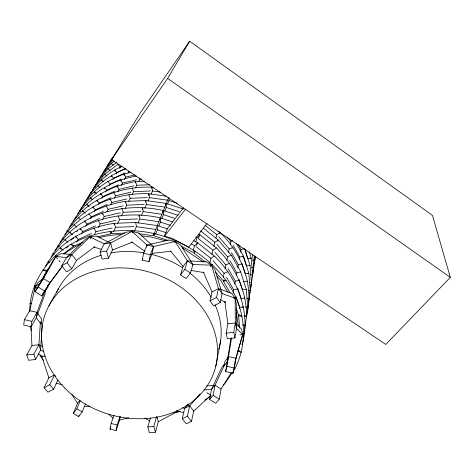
<?xml version="1.0" encoding="UTF-8"?>
<svg xmlns="http://www.w3.org/2000/svg" width="474" height="474" viewBox="0 0 474 474"><rect width="100%" height="100%" fill="white"/><g stroke="black" fill="none" stroke-linecap="round" stroke-linejoin="round"><path stroke-width="0.71" d="M29.767 311.525C29.412 283.594 47.364 258.194 70.822 244.252C96.121 230.251 126.208 227.479 154.222 233.569C189.031 242.101 220.878 264.889 236.182 297.826C245.929 320.418 246.207 346.855 234.837 368.92L233.581 370.751M114.175 224.717L114.204 223.325L135.712 222.507L157.421 225.6L167.903 229.031M125.409 202.688L125.438 201.367L145.791 200.543L166.321 203.453L183.379 209.07M135.475 182.952L135.511 181.69L144.807 181.293M155.561 234.215L157.321 229.801L157.421 225.6L153.215 235.738L138.669 233.658M158.784 226.11L160.396 222.063L160.502 217.939C120.917 208.844 73.215 220.327 51.198 256.754M161.812 218.508L163.358 214.615L163.465 210.557C123.957 201.426 75.722 213.537 55.02 250.853M164.721 211.191L166.214 207.434L166.321 203.453L162.469 212.713L162.967 211.635M167.612 203.909L168.963 200.52L169.034 197.907M132.021 231.632L132.086 230.411L133.2 232.301M30.899 325.988L31.936 345.51L26.763 354.931L28.523 360.276L35.58 359.511L40.592 350.031L38.892 344.74L40.361 322.717M34.762 290.562L35.289 286.533L29.714 310.677L24.387 319.648L23.7 325.063L31.142 326.776L36.326 317.704L44.929 294.295L45.575 289.602M31.142 326.776L31.859 321.372L37.043 312.366L45.415 289.62M29.714 310.677L37.043 312.366L36.326 317.704L40.426 323.481M175.439 241.746L175.599 240.549L174.687 241.426M40.93 323.41L41.552 318.884L37.043 312.366M240.65 271.685L246.273 289.478L247.819 307.182L244.086 333.346L243.304 335.361M218.407 231.099L220.096 232.456C241.888 253.643 254.206 285.466 246.699 315.607L246.172 316.97M245.005 249.342L250.017 265.523L251.451 282.551L247.938 307.188L247.161 309.214M252.606 254.485L253.679 267.478L250.296 291.19L249.508 293.258M252.5 276.218L255.261 256.932M255.362 256.517L254.568 262.163L253.791 264.237M230.98 338.051L225.624 371.586L233.001 373.281L234.363 368.049L235.892 358.249L242.694 334.502L241.58 329.193L235.305 322.966L235.145 298.105L236.295 303.668L236.467 328.506L234.926 337.932L227.354 338.75L226.145 333.145L227.852 323.795L224.889 301.476M225.624 371.586L226.963 366.343L231.519 337.879M233.001 373.281L233.558 369.761M239.726 328.008L238.6 315.891L238.837 314.434M239.275 308.74L239.512 307.288L236.129 296.777M234.926 337.932L233.735 332.315L235.305 322.966L227.852 323.795M224.51 364.168L221.891 367.243L211.517 389.332L209.585 399.481L215.711 403.261L219.272 399.161L221.032 389L231.158 372.842M233.095 293.406L233.741 289.875L226.424 277.094M234.831 283.932L235.329 281.212L228.16 268.616M236.325 275.773L236.858 272.864L229.825 260.451M237.818 267.62L238.333 264.818L231.496 252.683M239.257 259.758L239.755 257.05L233.048 245.082M240.65 252.168L241.13 249.549L238.357 244.584M209.585 399.481L213.134 395.357L215.006 385.255L224.439 365.152M120.224 416.652L119.549 420.124L116.077 430.516L110.033 429.136L111.106 423.513L113.961 415.271M175.22 241.479L153.529 246.551L146.94 245.017L132.08 231.431L138.556 232.941L153.529 246.551L152.195 253.347L148.978 261.642L142.289 260.09L143.604 253.187L146.94 245.017L168.756 239.974L175.22 241.479L174.936 242.848M146.549 247.055L146.94 245.017M215.735 366.532L220.688 340.379M116.077 430.516L117.167 424.9L119.94 416.64M148.978 261.642L150.323 254.751L153.529 246.551M203.346 271.999L212.032 291.948L210 300.854L213.697 305.926L220.232 302.525L222.081 293.584L215.113 270.168L211.523 265.144L218.461 288.565L222.081 293.584L235.175 298.17L233.889 298.833M230.311 293.21L223.527 281.42L223.811 280.045M223.23 277.45L224.101 273.332L212.98 260.558M225.043 268.877L225.879 264.913L214.983 252.328M226.845 260.333L227.591 256.795L216.902 244.394M228.527 252.381L229.244 248.974L218.798 236.799M230.145 244.714L230.838 241.426L227.111 237.065M188.427 404.002L184.635 408.369L182.259 418.708L186.347 423.898L191.502 421.433L193.718 411.053L210.93 395.209M220.232 302.525L216.541 297.429L218.461 288.565L231.673 293.282L235.175 298.17M138.906 216.245L139.196 214.912L139.877 219.006L138.064 223.017M142.123 209.561L142.555 207.594L143.219 211.617L141.471 215.48M145.506 201.835L145.791 200.543L146.442 204.495L144.76 208.216M148.492 195.655L148.913 193.748L166.907 196.295M151.644 188.439L151.917 187.194L153.333 187.39M191.502 421.433L187.42 416.225L189.707 405.91L200.123 393.888M209.733 263.064L210.9 258.383L214.39 256.037C237.284 278.001 250.604 311.169 242.712 342.702L241.918 344.74M211.872 254.473L212.939 250.183L216.363 247.884C234.559 265.784 246.717 290.147 246.521 315.992L245.236 316.33M213.875 246.421L214.906 242.291L218.265 240.028L231.282 255.166L240.715 271.892L236.858 272.864M215.972 237.995L216.796 234.677L220.096 232.456L219.349 233.534M223.929 365.596L225.043 361.2L228.622 356.572L235.892 358.249L234.411 366.396M228.622 356.572L227.307 361.745L223.769 366.224M235.388 360.187L235.72 358.895M235.305 322.966L236.467 328.506L242.694 334.573L234.95 362.023M150.4 417.985L147.847 426.991L149.434 432.803L155.431 432.241L158.239 421.789L156.882 416.67M155.431 432.241L153.86 426.422L156.521 416.723M211.576 265.197L206.154 261.666L187.36 260.896L183.1 266.418L180.487 274.938L186.152 278.588L190.501 273.006L192.93 264.51L180.653 245.04L175.143 241.45L187.36 260.896L192.93 264.51L211.576 265.197L210.278 266.844M205.301 261.968L194.067 253.11L194.636 251.155M193.297 250.278L194.642 245.71L197.646 242.771L214.39 256.037M195.762 241.894L196.994 237.711L199.945 234.82L216.363 247.884M180.487 274.938L184.824 269.339L187.36 260.896M110.033 429.136L110.744 427.062M207.019 223.461L188.747 247.185L171.985 238.25L164.413 236.283L167.251 228.705L183.551 207.796M252.796 271.081L253.554 269.078M250.9 284.945L251.416 283.582M248.625 300.392L249.134 299.058M79.733 400.429L77.511 403.309L73.286 413.458L78.589 416.605L82.198 411.971L85.462 403.854M157.232 225.743L160.502 217.939L172.832 221.98M159.762 219.45L163.465 210.557L178.064 215.356M168.548 197.794L165.325 205.597L165.823 204.525M142.289 260.09L142.804 258.816M78.589 416.605L79.14 415.242M73.286 413.458L76.883 408.807L80.225 400.726M43.525 278.315L44.906 274.985A104.156 87.293 17.7 0 1 46.073 273.19M196.526 245.313L197.646 242.771L193.795 240.709M134.42 231.057L136.405 226.679L135.712 222.507M148.024 201L149.547 197.634L148.913 193.748C116.604 192.361 81.641 205.829 64.885 234.677M151.076 194.257L152.545 191.01L151.917 187.194C120.041 185.838 85.581 199.27 69.157 227.781M159.75 219.557L160.502 217.939M153.215 235.738L154.222 233.569L154.808 236.105L168.152 240.466M44.1 387.661L49.8 384.681L54.492 374.887L48.887 377.837L44.1 387.661L47.933 392.194L53.627 389.231L57.941 380.035M44.692 291.605L46.529 287.807M132.519 232.841L132.163 231.436L125.782 232.254L104.185 243.867L100.044 251.984L101.969 259.035L108.516 258.217L112.486 250.005L110.638 243.043L96.198 236.076L89.894 236.887L90.475 238.973M62.118 266.388L49.989 282.623L47.447 287.825L45.149 291.131M108.516 258.217L106.614 251.155L110.638 243.043L132.163 231.436M113.458 231.685L115.656 227.307L114.204 223.325C86.92 227.402 59.434 241.361 45.575 266.038M117.7 223.248L119.513 219.64L118.091 215.729M121.285 216.12L123.228 212.257L121.836 208.412M125.249 208.246L126.807 205.147L125.438 201.367C99.339 205.361 73.197 218.988 60.038 242.623M128.454 201.871L130.255 198.286L128.916 194.571M132.282 194.263L133.585 191.668L132.27 188.018M135.54 187.787L136.796 185.281L135.511 181.69C110.483 185.607 85.551 198.902 73.032 221.595M138.686 181.53L139.901 179.113L139.48 177.934M97.514 236.799L110.952 233.759L111.586 232.509M41.7 280.519L47.607 269.576M43.057 278.955L44.757 275.726M45.439 274.434L48.158 269.268M77.772 213.727C90.113 192.877 112.99 179.913 136.553 176.073M80.598 209.455C90.789 190.524 110.241 177.051 131.014 172.216M84.419 203.257C92.951 186.869 108.836 175.356 125.806 168.768M88.123 197.255C95.363 183.669 107.728 172.696 121.788 166.516M92.377 190.181L94.373 186.401L104.772 174.254L117.89 164.359L120.106 167.02L119.395 168.258M95.754 184.736L97.822 180.825L108.084 168.821L116.9 162.155M98.438 180.57L101.163 175.416L111.295 163.554L114.193 161.361M102.384 173.988L104.404 170.166L112.984 160.123M105.222 169.479L107.557 165.071L112.261 159.56M108.534 164.045L110.614 160.129L113.867 156.307M35.58 359.511L33.838 354.161L38.892 344.74L42.773 346.672M94.279 234.778L95.991 231.632L112.03 227.982M98.225 227.55L100.204 223.918L115.869 220.327M102.491 219.723L104.262 216.488L120.349 212.779M106.804 211.825L108.167 209.324L123.204 205.84M110.62 204.827L111.935 202.422L126.712 198.973M114.305 198.085L115.573 195.756L130.794 192.183M117.706 191.852L119.081 189.327L133.994 185.808M121.143 185.547L122.476 183.112L136.447 179.794M124.466 179.462L125.752 177.104L135.096 174.876M127.992 173.004L128.928 171.292M57.591 258.763L55.849 256.553L66.573 257.495L71.775 254.508L89.971 236.864L84.787 239.856L66.573 257.495L61.762 265.772L66.52 271.809L71.805 268.811L76.427 260.475L94.687 246.687M48.941 305.76L58.628 288.447M35.07 291.729L43.424 278.546L55.902 256.505L52.756 261.091L35.07 291.729L41.748 295.847L49.989 282.623L43.424 278.546L38.311 282.154L35.266 286.592L37.695 288.097M194.067 253.11L195.252 251.036L192.717 252.233L181.092 246.036M61.762 265.772L67.053 262.75L71.775 254.508L76.427 260.475M76.782 241.965L78.251 239.417L91.31 233.569M81.356 234.049L82.772 231.602L95.464 225.885M85.758 226.436L87.121 224.072L99.605 218.431M90.22 218.715L91.316 216.819L103.451 211.309M94.308 211.647L95.363 209.822L107.296 204.383M98.586 204.241L99.267 203.068L111.005 197.694M101.928 198.464L103.042 196.544L115.117 190.998M105.969 191.478L106.686 190.24L118.571 184.765M109.518 185.34L110.205 184.143L121.261 179.036M112.948 179.409L113.612 178.248L125.018 172.963M116.171 173.822L116.912 172.542L125.503 168.548M63.374 253.762L73.31 246.51L74.051 245.236M41.748 295.847L45.018 290.272M111.568 159.56L167.63 78.406L189.677 41.197L432.46 215.392L450.3 277.355L385.795 344.444L111.568 159.56L140.565 112.51L189.677 41.197M232.325 372.582L224.8 383.567L223.218 385.048M43.424 278.546L40.284 283.114L35.266 286.592M47.625 286.035L49.989 282.623M217.501 241.124L218.265 240.028L203.31 228.083M47.702 286.012L61.981 266.886M192.077 265.612L192.93 264.51M164.413 236.283L185.725 209.01M221.032 389L215.006 385.255L211.517 389.332L203.873 389.942M49.657 267.537L47.27 270.269L42.719 269.973L46.505 271.383M231.928 248.293L232.864 247.375L229.244 248.974M211.357 265.327L212.34 264.516L210.48 264.848M41.967 355.784L40.906 356.649L43.424 360.293M76.598 231.632L77.76 230.779M70.887 240.128L73.849 237.96M66.046 248.151L68.357 246.462M242.415 256.837L243.476 256.114L236.49 243.606M204.703 400.103L211.001 396.264M55.849 256.553L60.903 253.637L71.775 254.508M158.239 421.789L177.762 411.308M212.032 291.948L218.461 288.565M210 300.854L216.541 297.429M193.718 411.053L189.707 405.91L184.635 408.369L182.537 407.664M182.259 418.708L187.42 416.225M120.106 167.02L122.061 166.107M247.647 273.753L248.814 273.231L243.476 256.114L239.755 257.05M242.291 307.502L243.541 306.939L239.512 307.288M82.512 242.238L74.572 245.781L70.822 244.252L73.31 246.51M249.834 258.68L251.184 258.075L249.259 251.824M227.591 256.795L231.282 255.166M225.879 264.913L229.635 263.248M224.101 273.332L227.929 271.638M230.838 241.426L232.616 240.638M42.156 356.134L40.906 356.649L40.041 354.676M223.527 281.42L226.157 280.353L222.65 280.199L215.563 272.088M112.486 250.005L132.643 242.066M173.881 412.89L180.179 411.349M243.867 325.472L245.171 325.123L242.575 324.939M249.069 290.793L250.284 290.479L248.814 273.231L245.07 273.528L242.024 263.822M119.549 420.124L128.667 417.766M233.741 289.875L237.752 288.856M235.329 281.212L239.263 280.217M238.333 264.818L242.119 263.864M241.13 249.549L244.785 248.637M31.207 303.283L29.874 303.597L31.799 303.68M234.926 297.998L236.182 297.826L233.694 297.234M110.638 243.043L104.185 243.867L89.894 236.887M100.044 251.984L106.614 251.155M152.195 253.347L171.061 251.267M31.936 345.51L38.892 344.74M26.763 354.931L33.838 354.161M226.145 333.145L233.735 332.315M45.297 356.033L41.842 356.407L38.329 354.001M239.933 334.869L242.694 334.573M147.847 426.991L153.86 426.422M206.569 386.02L215.006 385.255M36.267 285.97L34.258 286.142L35.663 286.42M244.928 298.045L240.982 298.383L237.664 288.02M246.273 289.478L242.392 289.798L239.145 279.577M243.755 281.52L247.564 281.206M246.344 265.807L250.017 265.523M139.901 179.113L141.376 179.048M136.796 185.281L149.707 184.736M133.585 191.668L150.365 190.969M130.255 198.286L147.361 197.587M126.807 205.147L144.215 204.448M123.228 212.257L140.95 211.564M119.513 219.64L137.596 218.947M115.656 227.307L134.077 226.619M124.757 233.113L112.516 233.558L110.169 231.217L110.952 233.759M84.188 406.39L90.072 406.307M243.974 315.797L246.521 315.992M245.319 306.986L247.819 307.182M238.6 315.891L242.096 316.164L238.321 314.54L236.336 308.432M246.865 298.507L249.075 298.685M248.109 290.295L250.284 290.479M249.318 282.368L251.451 282.551M250.485 274.701L252.583 274.89L251.184 258.075L247.57 258.348L244.94 249.863M251.617 267.289L253.679 267.478M252.707 260.113L254.734 260.303L254.384 256.025M141.37 235.91L150.898 236.994L166.267 240.958M152.545 191.01L160.307 192.112M149.547 197.634L167.506 200.176M146.442 204.495L164.727 207.091M143.219 211.617L161.847 214.26M139.877 219.006L158.855 221.702M136.405 226.679L155.75 229.434M190.761 270.37L204.116 272.639M183.859 412.546L177.697 411.325L176.826 410.223M57.164 256.268L55.049 255.788L56.649 256.736M111.106 423.513L117.167 424.9M24.387 319.648L31.859 321.372M226.963 366.343L234.363 368.049M143.604 253.187L150.323 254.751M56.068 383.188L62.242 384.752M242.546 334.271L243.772 334.603L242.558 333.826M93.935 247.043L101.341 249.348M160.396 222.063L170.569 225.399M157.321 229.801L166.309 232.74M187.029 405.033L189.707 405.91M168.963 200.52L177.276 203.257M166.214 207.434L179.101 211.677M163.358 214.615L174.414 218.241M237.587 350.719L241.278 352.407L238.392 349.877M43.804 351.595L40.592 350.031L42.186 325.828L40.93 321.846M195.703 237.018L196.994 237.711M191.46 244.015L194.642 245.71M198.642 234.12L199.945 234.82L198.298 238.564L212.939 250.183M144.789 418.169L149.825 420.953M220.611 299.716L225.565 302.489M110.614 160.129L111.668 160.739M107.557 165.071L108.623 165.699M104.404 170.166L105.489 170.8M101.163 175.416L102.26 176.061M97.822 180.825L98.936 181.483M94.373 186.401L95.505 187.07M91.968 192.835L90.818 192.154L91.701 193.22M87.145 198.091L88.312 198.784M76.883 408.807L82.198 411.971M83.359 204.223L84.544 204.934M79.442 210.563L80.645 211.28M75.396 217.11L76.616 217.844M71.207 223.882L72.451 224.635M66.875 230.891L68.771 232.041M63.99 239.127L62.384 238.155L63.214 239.157M57.739 245.674L59.369 246.67M54.024 254.153L52.916 253.477L53.775 254.514M47.915 261.571L49.604 262.608M38.252 287.102L44.947 291.243M213.134 395.357L219.272 399.161M206.682 392.65L210.877 395.251M91.316 237.119L89.45 235.916L90.451 237.409M184.824 269.339L190.501 273.006M233.652 368.138L234.837 368.92L233.99 367.919M182.466 247.943L203.222 262.063M167.63 78.406L450.3 277.355M131.511 241.864L145.044 251.404M195.963 246.581L210.9 258.383M200.543 230.844L214.906 242.291M204.958 225.209L216.796 234.677M111.295 163.554L113.304 165.254M108.084 168.821L110.122 170.551M104.772 174.254L106.84 176.008M103.456 181.643L101.353 179.859L102.052 181.08M97.828 185.642L99.961 187.461M96.352 193.469L94.184 191.62L94.907 192.877M92.62 199.673L90.415 197.794L91.15 199.074M89.319 206.575L86.523 204.181L87.145 205.266M85.338 213.223L82.494 210.788L83.128 211.89M78.323 217.631L80.734 219.693M73.997 224.712L76.948 227.242M72.516 234.636L69.518 232.059L70.193 233.22M64.879 239.672L67.93 242.303M63.16 250.26L60.056 247.582L61.099 249.389M108.819 414.223L113.073 418.264M217.003 276.461L220.576 280.193L228.024 292.452M49.8 384.681L53.627 389.231M116.912 172.542L114.661 169.846L115.135 171.179M113.612 178.248L111.325 175.504L111.811 176.861M107.876 181.358L110.205 184.143M106.686 190.24L104.316 187.402L104.736 188.569M103.042 196.544L100.63 193.659L101.057 194.838M99.267 203.068L96.815 200.129L97.253 201.332M95.363 209.822L92.868 206.83L93.313 208.056M54.966 375.444L55.902 376.569M88.78 213.774L91.316 216.819M87.121 224.072L84.538 220.973L85 222.241M82.772 231.602L80.136 228.438L80.61 229.73M78.251 239.417L75.567 236.194L76.047 237.51M170.599 251.024L183.1 266.418M58.895 260.422L60.198 262.081M67.053 262.75L71.805 268.811M71.71 394.226L77.511 403.309M93.87 227.97L95.991 231.632M109.968 199.015L111.935 202.422M106.164 205.858L108.167 209.324M104.262 216.488L102.218 212.956L102.437 214.284M98.124 220.321L100.204 223.918M125.752 177.104L123.921 173.917L124.158 175.362M122.476 183.112L120.609 179.871L120.811 181.098M119.081 189.327L117.185 186.033L117.386 187.277M113.642 192.408L115.573 195.756M177.632 410.905L178.129 412.113M236.348 312.52L238.392 326.035M41.807 356.347L48.887 377.837M243.358 256.233L246.13 265.126M225.043 301.399L225.34 302.785M30.68 326.633L31.58 330.929M56.714 292.31A86.12 72.137 17.7 0 1 101.418 255.196M110.857 252.944A86.12 72.137 17.7 0 1 143.758 252.808M151.656 254.437A86.12 72.137 17.7 0 1 182.395 267.697M189.967 273.125A86.12 72.137 17.7 0 1 211.208 297.287M215.125 304.901A86.12 72.137 17.7 0 1 218.84 349.397M64.553 253.72A104.156 87.293 17.7 0 1 80.462 244.157M99.41 237.504A104.156 87.293 17.7 0 1 120.858 234.494M64.897 388.2A89.284 73.926 17.5 0 0 213.584 373.429A89.284 73.926 17.5 0 0 110.193 268.367A89.284 73.926 17.5 0 0 64.897 388.2"/></g></svg>
